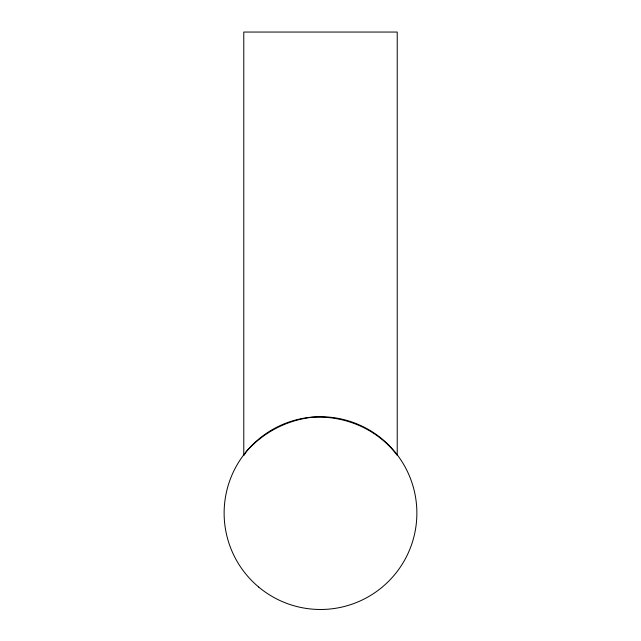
<?xml version="1.0" encoding="UTF-8"?>
<svg xmlns="http://www.w3.org/2000/svg" width="641" height="641" viewBox="0 0 641 641"><rect width="100%" height="100%" fill="white"/><g stroke="black" fill="none" stroke-linecap="round" stroke-linejoin="round"><path stroke-width="0.96" d="M246.465 451.384L243.772 455.599L243.772 32.05L397.228 32.05L397.228 455.358C377.565 429.005 344.505 415.136 311.943 417.283C286.663 420.264 263.387 432.363 246.465 451.384M258.708 587.068A96.374 96.374 0 0 0 415.44 529.658A96.374 96.374 0 0 0 287.352 422.619A96.374 96.374 0 0 0 258.708 587.068"/></g></svg>
